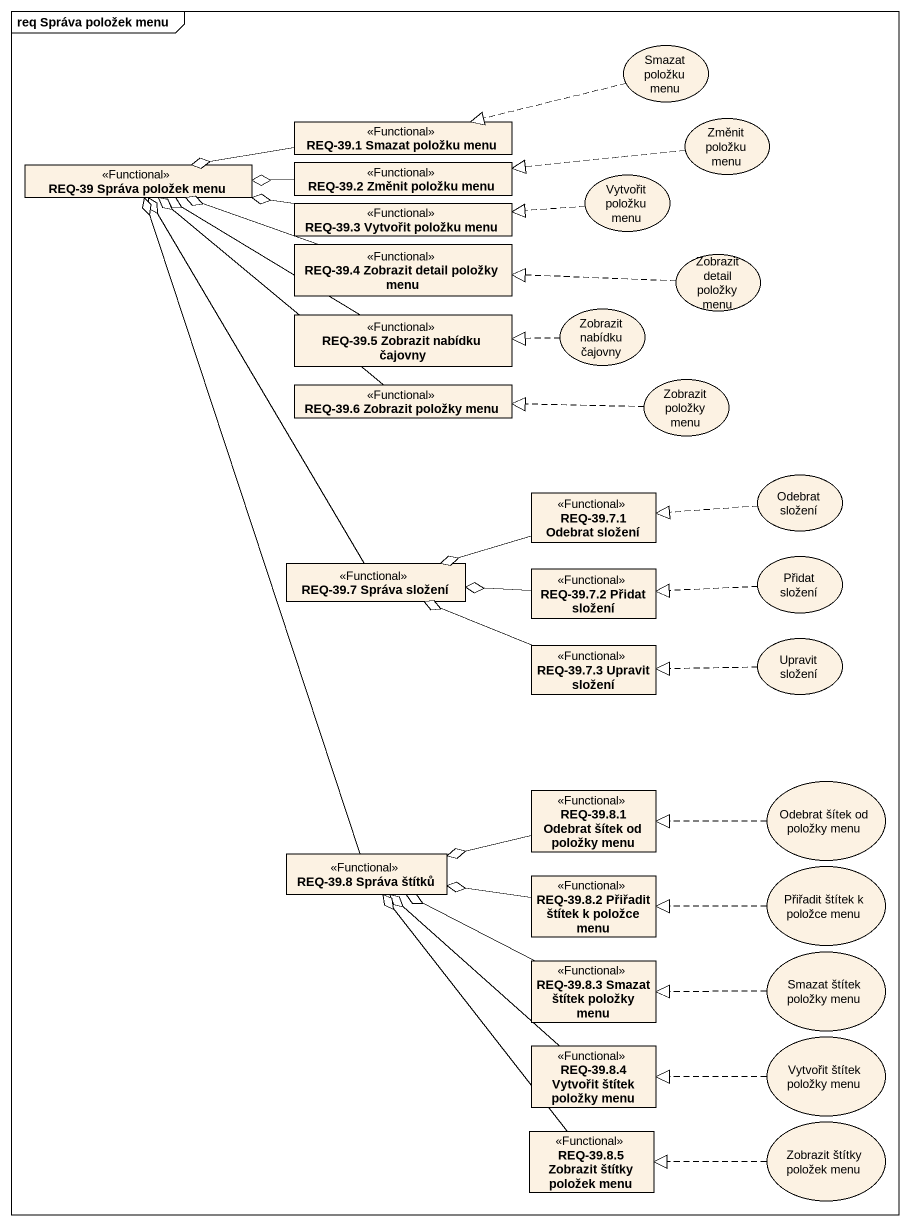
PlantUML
@startuml
mainframe req Správa položek menu
allowmixing
hide circle
hide empty members
usecase "Smazat položku menu" as Smazat_položku_menu
class "REQ-39.1 Smazat položku menu" as REQ_39_1_Smazat_položku_menu <<Functional>>
usecase "Změnit položku menu" as Změnit_položku_menu
class "REQ-39 Správa položek menu" as REQ_39_Správa_položek_menu <<Functional>>
class "REQ-39.2 Změnit položku menu" as REQ_39_2_Změnit_položku_menu <<Functional>>
class "REQ-39.3 Vytvořit položku menu" as REQ_39_3_Vytvořit_položku <<Functional>>
usecase "Vytvořit položku menu" as Vytvořit_položku_menu
class "REQ-39.4 Zobrazit detail položky menu" as REQ_39_4_Zobrazit_detail <<Functional>>
usecase "Zobrazit detail položky menu" as Zobrazit_detail_položky_menu
usecase "Zobrazit nabídku čajovny" as Zobrazit_nabídku_čajovny
class "REQ-39.5 Zobrazit nabídku čajovny" as REQ_39_5_Zobrazit_nabídku <<Functional>>
class "REQ-39.6 Zobrazit položky menu" as REQ_39_6_Zobrazit_položky <<Functional>>
usecase "Zobrazit položky menu" as Zobrazit_položky_menu
class "REQ-39.7.1 Odebrat složení" as REQ_39_7_1_Odebrat_složení <<Functional>>
usecase "Odebrat složení" as Odebrat_složení
class "REQ-39.7 Správa složení" as REQ_39_7_Správa_složení <<Functional>>
usecase "Přidat složení" as Přidat_složení
class "REQ-39.7.2 Přidat složení" as REQ_39_7_2_Přidat_složení <<Functional>>
class "REQ-39.7.3 Upravit složení" as REQ_39_7_3_Upravit_složení <<Functional>>
usecase "Upravit složení" as Upravit_složení
class "REQ-39.8.1 Odebrat šítek od položky menu" as REQ_39_8_1_Odebrat_šítek_od <<Functional>>
usecase "Odebrat šítek od položky menu" as Odebrat_šítek_od_položky
class "REQ-39.8 Správa štítků" as REQ_39_8_Správa_štítků <<Functional>>
usecase "Přiřadit štítek k položce menu" as Přiřadit_štítek_k_položce
class "REQ-39.8.2 Přiřadit štítek k položce menu" as REQ_39_8_2_Přiřadit_štítek <<Functional>>
class "REQ-39.8.3 Smazat štítek položky menu" as REQ_39_8_3_Smazat_štítek <<Functional>>
usecase "Smazat štítek položky menu" as Smazat_štítek_položky_menu
class "REQ-39.8.4 Vytvořit štítek položky menu" as REQ_39_8_4_Vytvořit_štítek <<Functional>>
usecase "Vytvořit štítek položky menu" as Vytvořit_štítek_položky_menu
usecase "Zobrazit štítky položek menu" as Zobrazit_štítky_položek_menu
class "REQ-39.8.5 Zobrazit štítky položek menu" as REQ_39_8_5_Zobrazit_štítky <<Functional>>
Smazat_položku_menu .left.|> REQ_39_1_Smazat_položku_menu
REQ_39_1_Smazat_položku_menu -left-o REQ_39_Správa_položek_menu
Změnit_položku_menu .left.|> REQ_39_2_Změnit_položku_menu
REQ_39_2_Změnit_položku_menu -left-o REQ_39_Správa_položek_menu
REQ_39_3_Vytvořit_položku -left-o REQ_39_Správa_položek_menu
Vytvořit_položku_menu .left.|> REQ_39_3_Vytvořit_položku
REQ_39_4_Zobrazit_detail -left-o REQ_39_Správa_položek_menu
Zobrazit_detail_položky_menu .left.|> REQ_39_4_Zobrazit_detail
Zobrazit_nabídku_čajovny .left.|> REQ_39_5_Zobrazit_nabídku
REQ_39_5_Zobrazit_nabídku -up-o REQ_39_Správa_položek_menu
REQ_39_6_Zobrazit_položky -up-o REQ_39_Správa_položek_menu
Zobrazit_položky_menu .left.|> REQ_39_6_Zobrazit_položky
REQ_39_7_1_Odebrat_složení -left-o REQ_39_7_Správa_složení
Odebrat_složení .left.|> REQ_39_7_1_Odebrat_složení
REQ_39_7_Správa_složení -up-o REQ_39_Správa_položek_menu
Přidat_složení .left.|> REQ_39_7_2_Přidat_složení
REQ_39_7_2_Přidat_složení -left-o REQ_39_7_Správa_složení
REQ_39_7_3_Upravit_složení -left-o REQ_39_7_Správa_složení
Upravit_složení .left.|> REQ_39_7_3_Upravit_složení
REQ_39_8_1_Odebrat_šítek_od -left-o REQ_39_8_Správa_štítků
Odebrat_šítek_od_položky .left.|> REQ_39_8_1_Odebrat_šítek_od
REQ_39_8_Správa_štítků -up-o REQ_39_Správa_položek_menu
Přiřadit_štítek_k_položce .left.|> REQ_39_8_2_Přiřadit_štítek
REQ_39_8_2_Přiřadit_štítek -left-o REQ_39_8_Správa_štítků
REQ_39_8_3_Smazat_štítek -left-o REQ_39_8_Správa_štítků
Smazat_štítek_položky_menu .left.|> REQ_39_8_3_Smazat_štítek
REQ_39_8_4_Vytvořit_štítek -up-o REQ_39_8_Správa_štítků
Vytvořit_štítek_položky_menu .left.|> REQ_39_8_4_Vytvořit_štítek
Zobrazit_štítky_položek_menu .left.|> REQ_39_8_5_Zobrazit_štítky
REQ_39_8_5_Zobrazit_štítky -up-o REQ_39_8_Správa_štítků
@enduml
